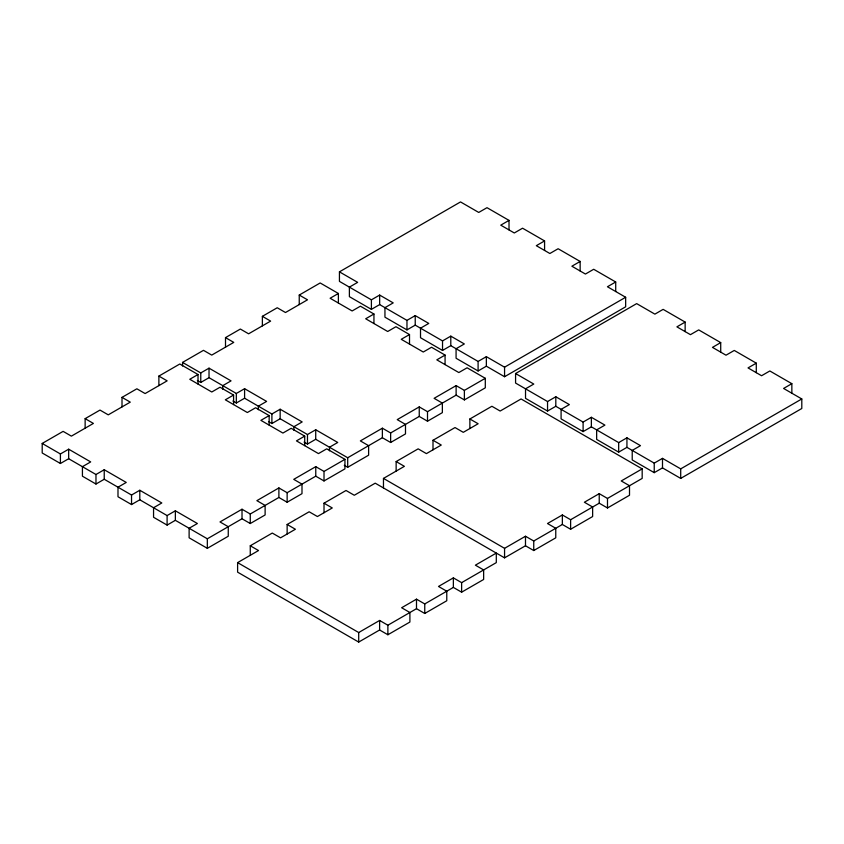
<?xml version="1.0" encoding="UTF-8"?>
<svg xmlns="http://www.w3.org/2000/svg" width="844" height="844" viewBox="0 0 844 844"><rect width="100%" height="100%" fill="white"/><g stroke="black" fill="none" stroke-linecap="round" stroke-linejoin="round"><path stroke-width="1.27" d="M42.2 443.448L60.409 453.966L68.67 449.198L90.688 461.911L82.427 466.679L82.427 476.206L95.973 484.034L104.234 479.265L131.537 495.027L139.798 490.258L161.816 502.971L153.555 507.74L153.555 517.277L167.101 525.095L175.362 520.326L207.329 538.788L242.017 518.765L250.267 523.533L265.121 514.956L265.121 505.419L256.871 500.65L278.889 487.937L287.139 492.706L315.762 476.185L324.012 480.953L344.943 468.874L344.943 459.336L324.012 471.416L315.762 466.658L293.744 479.36L301.994 484.129L301.994 493.666L287.139 502.243L278.889 497.475L250.267 513.996L242.017 509.227L219.999 521.94L228.26 526.709L228.26 536.246L207.329 548.326L189.119 537.807L189.119 528.27L197.38 523.512L175.362 510.799L167.101 515.568L139.798 499.796L131.537 504.564L117.991 496.747L117.991 487.21L126.252 482.441L104.234 469.728L95.973 474.497L68.67 458.735L60.409 463.493L42.2 452.985L42.2 443.448L63.121 431.368L71.381 436.137L93.399 423.424L85.138 418.656L85.138 428.193M85.138 418.656L99.993 410.078L108.254 414.847L130.271 402.134L122.011 397.376L122.011 406.903M122.011 397.376L136.865 388.799L145.126 393.557L167.144 380.855L158.883 376.086L158.883 385.613M158.883 376.086L179.804 364.007L198.023 374.514L198.023 384.052M182.557 365.99L182.557 362.414L203.488 350.334L211.738 355.102L233.756 342.39L225.506 337.621L225.506 347.158M225.506 337.621L240.361 329.044L248.611 333.813L270.629 321.1L262.378 316.331L262.378 325.868M262.378 316.331L277.233 307.754L285.483 312.523L307.501 299.81L299.24 295.052L299.24 304.578M299.24 295.052L320.171 282.962L338.381 293.48L338.381 303.017M615.709 291.518L615.709 281.991L607.448 286.749L625.657 297.267L625.657 306.805L504.564 376.719L486.355 366.201L478.094 370.97L456.077 358.257L456.077 348.72L464.337 343.951L450.791 336.134L442.53 340.902L415.227 325.14L406.966 329.898L384.948 317.186L384.948 307.659L393.209 302.891L379.663 295.073L371.402 299.831L339.436 281.379L339.436 271.842L460.529 201.927L478.738 212.445L486.999 207.677L509.016 220.389L509.016 229.927M198.023 374.514L189.763 379.283L211.781 391.996L220.031 387.227L233.588 395.045L233.588 404.582M182.557 362.414L200.767 372.932L209.027 368.163L231.045 380.876L222.784 385.634L222.784 389.211M338.381 293.48L330.12 298.248L352.138 310.961L360.399 306.193L373.945 314.01L373.945 323.547M197.359 380.486L200.767 382.459L209.027 377.69L236.331 393.462L244.591 388.694L266.609 401.406L258.348 406.175L258.348 409.751M509.016 220.389L500.756 225.158L514.302 232.976L522.563 228.207L544.58 240.92L544.58 250.457M339.436 271.842L357.645 282.36L349.384 287.129L349.384 296.655L371.402 309.368L379.663 304.6L406.966 320.372L415.227 315.603L428.773 323.421L420.512 328.189L420.512 337.727L442.53 350.439L450.791 345.671L478.094 361.432L486.355 356.664L504.564 367.182L625.657 297.267M233.588 395.045L225.327 399.813L247.345 412.526L255.605 407.757L269.152 415.586L269.152 425.112M373.945 314.01L365.684 318.779L387.702 331.492L395.963 326.723L409.509 334.551L409.509 344.078M232.944 401.037L236.331 402.999L244.591 398.231L271.895 413.993L280.155 409.224L302.173 421.937L293.912 426.705L293.912 430.282M544.58 240.92L536.32 245.688L549.866 253.506L558.127 248.737L580.144 261.45L580.144 270.987M269.152 415.586L260.891 420.354L282.909 433.056L291.169 428.298L304.716 436.116L304.716 445.653M409.509 334.551L401.248 339.309L423.266 352.022L431.527 347.253L445.073 355.081L445.073 364.608M268.508 421.567L271.895 423.53L280.155 418.761L307.469 434.523L315.719 429.765L337.737 442.467L329.476 447.236L329.476 450.812M580.144 261.45L571.884 266.219L585.43 274.047L593.691 269.278L615.709 281.991M304.716 436.116L296.455 440.884L318.473 453.597L326.733 448.829L344.943 459.336M445.073 355.081L436.812 359.85L458.83 372.552L467.091 367.794L485.3 378.302L485.3 387.839L464.379 399.919L456.119 395.15L427.507 411.672L419.246 406.903L397.229 419.616L405.489 424.384L405.489 433.921L390.635 442.488L382.374 437.73L347.696 457.754L315.719 439.291L307.469 444.06L304.072 442.108M485.3 378.302L464.379 390.382L456.119 385.613L434.101 398.326L442.361 403.094L442.361 412.632L427.507 421.209L419.246 416.44L390.635 432.961L382.374 428.193L360.356 440.906L368.617 445.674L368.617 455.201L347.696 467.281L344.278 465.318M791.851 393.209L791.851 383.682L783.591 388.451L801.8 398.959L801.8 408.496L680.707 478.411L662.498 467.892L654.237 472.661L632.219 459.948L632.219 450.411L640.48 445.653L626.934 437.825L618.673 442.594L591.37 426.832L583.109 431.601L561.091 418.888L561.091 409.351L569.352 404.582L555.806 396.764L547.545 401.533L515.578 383.07L515.578 373.533L636.671 303.618L654.881 314.137L663.131 309.368L685.149 322.081L685.149 331.618M250.267 555.31L250.267 545.773L272.285 533.06L280.546 537.828L295.4 529.251L287.139 524.483L287.139 534.02M287.139 524.483L309.157 511.781L317.418 516.539L332.272 507.961L324.012 503.203L324.012 512.73M324.012 503.203L346.029 490.491L354.29 495.259L375.211 483.179L504.564 557.852L525.485 545.773L533.746 550.541L555.763 537.828L555.763 528.291L547.503 523.533L562.357 514.956L570.618 519.725L599.229 503.203L607.49 507.972L629.508 495.259L629.508 485.722L621.247 480.953L642.178 468.874L642.178 478.411L607.49 498.435L599.229 493.666L584.375 502.243L592.636 507.012L592.636 516.539L570.618 529.251L562.357 524.483L533.746 541.004L525.485 536.246L504.564 548.326L383.471 478.411L383.471 487.937M396.142 471.089L396.142 461.562L418.16 448.85L426.41 453.618L441.264 445.041L433.004 440.273L433.004 449.81M433.004 440.273L455.022 427.56L463.282 432.328L478.137 423.751L469.876 418.983L469.876 428.52M469.876 418.983L491.894 406.27L500.154 411.039L521.075 398.959L642.178 468.874M237.607 562.621L358.7 632.536L379.621 620.456L387.881 625.225L416.493 608.703L424.754 613.472L446.771 600.759L446.771 591.222L438.511 586.453L453.365 577.876L461.626 582.645L496.304 562.621L496.304 553.084L475.383 565.174L483.644 569.932L483.644 579.469L461.626 592.182L453.365 587.413L424.754 603.935L416.493 599.166L401.638 607.743L409.899 612.512L409.899 622.049L387.881 634.751L379.621 629.993L358.7 642.073L237.607 572.158L237.607 562.621L258.528 550.541L250.267 545.773M383.471 478.411L404.392 466.331L396.142 461.562M685.149 322.081L676.899 326.85L690.445 334.667L698.705 329.898L720.713 342.611L720.713 352.148M515.578 373.533L533.788 384.052L525.527 388.82L525.527 398.347L547.545 411.06L555.806 406.291L583.109 422.063L591.37 417.295L604.916 425.112L596.655 429.881L596.655 439.418L618.673 452.131L626.934 447.362L654.237 463.124L662.498 458.366L680.707 468.874L801.8 398.959M720.713 342.611L712.463 347.38L726.009 355.197L734.269 350.439L756.287 363.152L756.287 372.679M756.287 363.152L748.027 367.91L761.573 375.738L769.833 370.97L791.851 383.682M680.707 468.874L680.707 478.411M662.498 458.366L662.498 467.892M654.237 463.124L654.237 472.661M626.934 437.825L626.934 447.362M618.673 442.594L618.673 452.131M607.49 498.435L607.49 507.972M599.229 493.666L599.229 503.203M591.37 417.295L591.37 426.832M583.109 422.063L583.109 431.601M570.618 519.725L570.618 529.251M562.357 514.956L562.357 524.483M555.806 396.764L555.806 406.291M547.545 401.533L547.545 411.06M533.746 541.004L533.746 550.541M525.485 536.246L525.485 545.773M504.564 367.182L504.564 376.719M504.564 548.326L504.564 557.852M486.355 356.664L486.355 366.201M478.094 361.432L478.094 370.97M464.379 390.382L464.379 399.919M461.626 582.645L461.626 592.182M456.119 385.613L456.119 395.15M453.365 577.876L453.365 587.413M450.791 336.134L450.791 345.671M442.53 340.902L442.53 350.439M427.507 411.672L427.507 421.209M424.754 603.935L424.754 613.472M419.246 406.903L419.246 416.44M416.493 599.166L416.493 608.703M415.227 315.603L415.227 325.14M406.966 320.372L406.966 329.898M390.635 432.961L390.635 442.488M387.881 625.225L387.881 634.751M382.374 428.193L382.374 437.73M379.663 295.073L379.663 304.6M379.621 620.456L379.621 629.993M371.402 299.831L371.402 309.368M358.7 632.536L358.7 642.073M347.696 457.754L347.696 467.281M324.012 471.416L324.012 480.953M315.762 466.658L315.762 476.185M315.719 429.765L315.719 439.291M307.469 434.523L307.469 444.06M287.139 492.706L287.139 502.243M280.155 409.224L280.155 418.761M278.889 487.937L278.889 497.475M271.895 413.993L271.895 423.53M250.267 513.996L250.267 523.533M244.591 388.694L244.591 398.231M242.017 509.227L242.017 518.765M236.331 393.462L236.331 402.999M209.027 368.163L209.027 377.69M207.329 538.788L207.329 548.326M200.767 372.932L200.767 382.459M175.362 510.799L175.362 520.326M167.101 515.568L167.101 525.095M139.798 490.258L139.798 499.796M131.537 495.027L131.537 504.564M104.234 469.728L104.234 479.265M95.973 474.497L95.973 484.034M68.67 449.198L68.67 458.735M60.409 453.966L60.409 463.493"/></g></svg>
